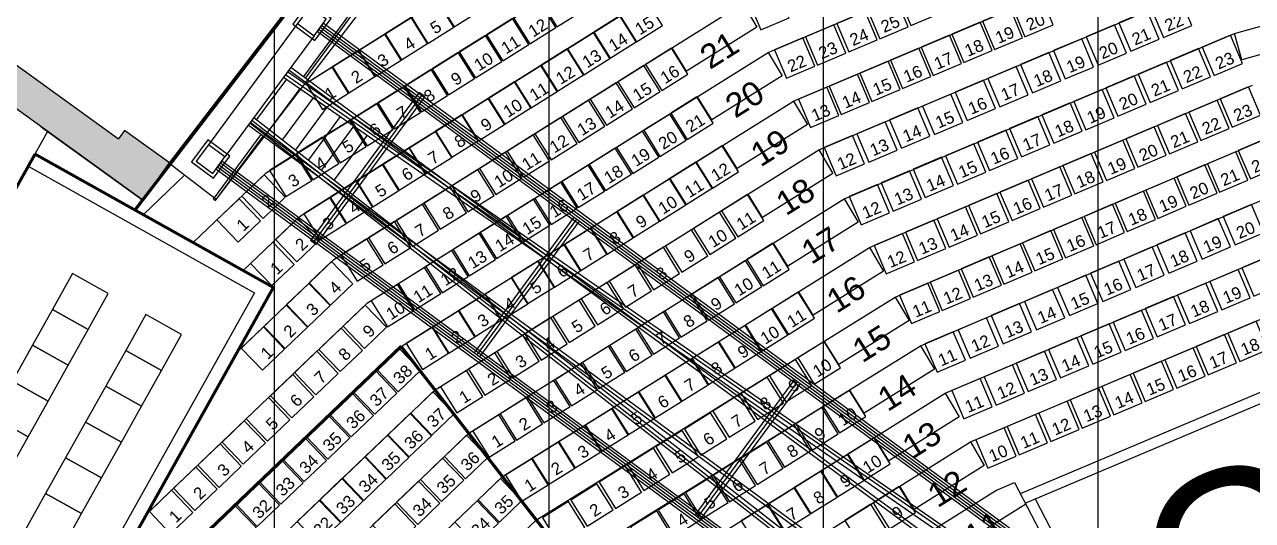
# Model space of a CAD drawing. Header units: millimetres. Extents: x -76108 to 202332, y 27411 to 140378.
# Drawn here: x 72942 to 90904, y 108951 to 116205 of the extents above; entities that cross this region are included whole.
import ezdxf
from ezdxf.enums import TextEntityAlignment as Align

# ---------------------------------------------------------------- set-up
doc = ezdxf.new("R2010")
doc.units = ezdxf.units.MM
doc.header["$LTSCALE"] = 100
for name, color, linetype in [('_insida yttervägg arena', 6, 'CONTINUOUS'), ('A-3312-EA-', 7, 'CONTINUOUS'), ('A-3312-FYLL', 7, 'CONTINUOUS'), ('B-RADER', 252, 'CONTINUOUS'), ('B-STOLAR', 1, 'CONTINUOUS'), ('B-STOLNUMMER', 7, 'CONTINUOUS'), ('C-RADER', 252, 'CONTINUOUS'), ('C-RADNUMMER', 4, 'CONTINUOUS'), ('C-STOLAR', 1, 'CONTINUOUS'), ('C-STOLNUMMER', 7, 'CONTINUOUS'), ('C-TRAPPA', 254, 'CONTINUOUS'), ('LINFACKVERK', 84, 'CONTINUOUS'), ('LINOR_HÄNG', 40, 'CONTINUOUS'), ('LOGER_PLAN2_STOLAR', 1, 'CONTINUOUS'), ('LOGER_PLAN_2', 21, 'CONTINUOUS'), ('SEKTIONS_NR', 4, 'CONTINUOUS')]:
    doc.layers.add(name, color=color, linetype=linetype)
doc.layers.add('SEKTIONER', color=4, linetype='CONTINUOUS', lineweight=70)
doc.styles.add('ARIAL', font='arial.ttf')

msp = doc.modelspace()

# ---------------------------------------------------------------- hatches: boundary and pattern name
at = {"layer": 'A-3312-FYLL'}
msp.add_hatch(color=9, dxfattribs=at).paths.add_polyline_path([(74770.2, 119637.4), (74351.1, 119118.2), (74430.1, 119052.4), (72249.2, 116210), (72165.2, 116269.3), (71772, 115730.1), (74669.7, 113637.8), (75072.6, 114162.9), (74402.9, 114651.7), (74315.4, 114531.7), (72719.2, 115696.6), (72806.8, 115816.5), (72422.1, 116088), (74592.8, 118916.9), (74954.5, 118615.6), (75047.7, 118731.2), (76586, 117491), (76492.8, 117375.4), (77138.3, 116855), (77541.2, 117380.2)])

# ---------------------------------------------------------------- linework, layer by layer
at = {"layer": '_insida yttervägg arena', "color": 9}
msp.add_lwpolyline([(74557, 113491), (77541.2, 117380.2), (76272.7, 118453.5), (80813.5, 122711.6), (86959.7, 127411.5), (93832, 131612.2), (100713.1, 134688.2), (107535.6, 136865.9), (114968.5, 137946.5), (122659.7, 137967.8), (130049.6, 136760.8), (136914.6, 134715.8), (144135, 131340.6), (150884.1, 127310.9)], dxfattribs=at)
at = {"layer": 'A-3312-EA-'}
for p, q in [((75061, 114179.8), (77119, 116861.9)), ((74669.7, 113637.8), (71772, 115730.1)), ((72713.1, 115692), (74317.6, 114533.5)), ((74404.5, 114653.8), (74317.6, 114533.5)), ((75061, 114179.8), (74404.5, 114653.8)), ((74669.7, 113637.8), (75061, 114179.8))]:
    msp.add_line(p, q, dxfattribs=at)
at = {"layer": 'B-RADER'}
for p, q in [((73629.8, 106887), (78453.2, 111497.5)), ((74043.5, 106175.7), (78947, 110862.8)), ((74655.1, 105653.7), (79440.8, 110228.1)), ((75266.8, 105131.6), (79934.6, 109593.4)), ((75878.4, 104609.6), (80428.4, 108958.7))]:
    msp.add_line(p, q, dxfattribs=at)
at = {"layer": 'B-STOLAR'}
for points in [[(78406.9, 110831.7), (78732.2, 111142.7), (78421.3, 111468), (78096, 111157)], [(78063.5, 110503.5), (78388.8, 110814.4), (78077.9, 111139.7), (77752.6, 110828.8)], [(78900.9, 110197.2), (79226.2, 110508.1), (78915.3, 110833.4), (78590, 110522.5)], [(77720.2, 110175.3), (78045.5, 110486.2), (77734.5, 110811.5), (77409.2, 110500.6)], [(77376.8, 109847.1), (77702.1, 110158), (77391.2, 110483.3), (77065.9, 110172.4)], [(78568.4, 109879.3), (78893.7, 110190.3), (78582.8, 110515.6), (78257.5, 110204.6)], [(77033.4, 109518.9), (77358.7, 109829.8), (77047.8, 110155.1), (76722.5, 109844.2)], [(78235.9, 109561.5), (78561.2, 109872.4), (78250.2, 110197.7), (77924.9, 109886.8)], [(79393.5, 109561.7), (79718.8, 109872.7), (79407.9, 110198), (79082.6, 109887)], [(76690.1, 109190.7), (77015.4, 109501.6), (76704.4, 109826.9), (76379.1, 109516)], [(77903.4, 109243.6), (78228.7, 109554.6), (77917.7, 109879.9), (77592.4, 109568.9)], [(79042.9, 109226.6), (79368.2, 109537.6), (79057.3, 109862.9), (78732, 109551.9)], [(76346.7, 108862.5), (76672, 109173.4), (76361, 109498.7), (76035.7, 109187.7)], [(77570.8, 108925.8), (77896.1, 109236.7), (77585.2, 109562), (77259.9, 109251.1)], [(78692.3, 108891.5), (79017.6, 109202.4), (78706.7, 109527.7), (78381.4, 109216.8)], [(79887.3, 108927.1), (80212.6, 109238), (79901.7, 109563.3), (79576.4, 109252.4)], [(77238.3, 108607.9), (77563.6, 108918.9), (77252.7, 109244.2), (76927.4, 108933.2)], [(79547.6, 108602.3), (79872.9, 108913.2), (79561.9, 109238.5), (79236.6, 108927.6)], [(76003.3, 108534.2), (76328.6, 108845.2), (76017.7, 109170.5), (75692.4, 108859.5)], [(78341.7, 108556.4), (78667, 108867.3), (78356.1, 109192.6), (78030.8, 108881.7)]]:
    msp.add_lwpolyline(points, close=True, dxfattribs=at)
at = {"layer": 'C-RADER'}
for p, q in [((77033.8, 115328.2), (82337.3, 118649.8)), ((83818.7, 115797.1), (89851.8, 118346.8)), ((76478.1, 114036.2), (82707.2, 117937.6)), ((90641, 116075), (96327.2, 117652.6)), ((84189.3, 115083.5), (90114.9, 117589.5)), ((77541.2, 117380.2), (74557, 113491)), ((76971.9, 113401.5), (83071.4, 117221.7)), ((84559.9, 114369.9), (90377.9, 116832.3)), ((77465.6, 112766.9), (83448.1, 116510.7)), ((75744.2, 113647.6), (77809.9, 116339.7)), ((84930.5, 113656.3), (90641, 116075)), ((77959.4, 112132.2), (83818.7, 115797.1)), ((85301.1, 112942.7), (90904, 115317.8)), ((78453.2, 111497.5), (84189.3, 115083.5)), ((73183.6, 114710.9), (74669.7, 113637.8)), ((85677.3, 112218.3), (91167.1, 114560.6)), ((78947, 110862.8), (84559.9, 114369.9)), ((75744.2, 113647.6), (75072.6, 114162.9)), ((74678.7, 113423), (75283.5, 114001.1)), ((86047.7, 111505), (91430.1, 113803.3)), ((79440.8, 110228.1), (84930.5, 113656.3)), ((74557, 113491), (76579.6, 112359.4)), ((86408.2, 110810.8), (91693.2, 113046.1)), ((79934.6, 109593.4), (85301.1, 112942.7)), ((76050.9, 111414.6), (77465.6, 112766.9)), ((76579.6, 112359.4), (73702.4, 107217.2)), ((86778, 110098.8), (91956.2, 112288.9)), ((74719.8, 109035.5), (77959.4, 112132.2)), ((80428.4, 108958.7), (85677.3, 112218.3)), ((80922.2, 108324), (86047.7, 111505)), ((81416, 107689.4), (86408.2, 110810.8)), ((81909.8, 107054.7), (86778, 110098.8)), ((87147.8, 109386.8), (87424.9, 109504)), ((82403.5, 106420), (87147.8, 109386.8))]:
    msp.add_line(p, q, dxfattribs=at)
at = {"layer": 'C-RADER', "color": 9}
for p, q in [((75409, 113014.3), (76478.1, 114036.2)), ((76139.3, 112605.7), (76971.9, 113401.5))]:
    msp.add_line(p, q, dxfattribs=at)
at = {"layer": 'C-STOLAR', "color": 9}
for points in [[(79225.9, 116170.5), (79607.4, 116409.1), (79368.7, 116790.6), (78987.2, 116552)], [(80730.4, 116169.3), (81111.8, 116408), (80873.2, 116789.5), (80491.7, 116550.8)], [(81894.3, 115952.5), (82275.7, 116191.2), (82037.1, 116572.7), (81655.6, 116334)], [(78840.3, 115928.9), (79221.8, 116167.6), (78983.1, 116549.1), (78601.6, 116310.4)], [(80333.6, 115921.1), (80715.1, 116159.8), (80476.4, 116541.3), (80094.9, 116302.6)], [(78454.7, 115687.4), (78836.2, 115926.1), (78597.5, 116307.6), (78216, 116068.9)], [(79936.9, 115672.9), (80318.3, 115911.5), (80079.7, 116293), (79698.2, 116054.4)], [(81508.5, 115711.2), (81890, 115949.9), (81651.3, 116331.3), (81269.9, 116092.7)], [(78069.1, 115445.9), (78450.5, 115684.6), (78211.9, 116066.1), (77830.4, 115827.4)], [(79540.1, 115424.7), (79921.6, 115663.3), (79682.9, 116044.8), (79301.4, 115806.1)], [(81122.8, 115469.9), (81504.3, 115708.5), (81265.6, 116090), (80884.1, 115851.4)], [(77683.4, 115204.4), (78064.9, 115443.1), (77826.3, 115824.6), (77444.8, 115585.9)], [(79143.3, 115176.4), (79524.8, 115415.1), (79286.2, 115796.6), (78904.7, 115557.9)], [(80737.1, 115228.5), (81118.6, 115467.2), (80879.9, 115848.7), (80498.4, 115610)], [(77297.8, 114962.9), (77679.3, 115201.6), (77440.7, 115583.1), (77059.2, 115344.4)], [(78746.6, 114928.2), (79128.1, 115166.9), (78889.4, 115548.4), (78507.9, 115309.7)], [(80351.3, 114987.2), (80732.8, 115225.9), (80494.2, 115607.4), (80112.7, 115368.7)], [(79965.6, 114745.9), (80347.1, 114984.6), (80108.4, 115366.1), (79726.9, 115127.4)], [(78349.8, 114680), (78731.3, 114918.7), (78492.7, 115300.2), (78111.2, 115061.5)], [(77953.1, 114431.8), (78334.6, 114670.5), (78095.9, 115052), (77714.4, 114813.3)], [(79579.9, 114504.6), (79961.4, 114743.2), (79722.7, 115124.7), (79341.2, 114886.1)], [(77556.3, 114183.6), (77937.8, 114422.2), (77699.2, 114803.7), (77317.7, 114565.1)], [(79194.1, 114263.3), (79575.6, 114501.9), (79337, 114883.4), (78955.5, 114644.7)], [(78808.4, 114021.9), (79189.9, 114260.6), (78951.2, 114642.1), (78569.7, 114403.4)], [(77159.6, 113935.4), (77541.1, 114174), (77302.4, 114555.5), (76920.9, 114316.8)], [(76762.8, 113687.1), (77144.3, 113925.8), (76905.7, 114307.3), (76524.2, 114068.6)], [(78422.7, 113780.6), (78804.2, 114019.3), (78565.5, 114400.8), (78184, 114162.1)], [(78036.9, 113539.3), (78418.4, 113778), (78179.8, 114159.5), (77798.3, 113920.8)], [(76430.8, 113369.9), (76756.1, 113680.8), (76445.1, 114006.1), (76119.9, 113695.2)], [(77651.2, 113298), (78032.7, 113536.6), (77794, 113918.1), (77412.5, 113679.5)], [(76065.4, 113020.6), (76390.7, 113331.6), (76079.8, 113656.8), (75754.5, 113345.9)], [(77265.5, 113056.6), (77647, 113295.3), (77408.3, 113676.8), (77026.8, 113438.1)], [(76924.6, 112735.2), (77249.9, 113046.1), (76938.9, 113371.4), (76613.6, 113060.5)], [(76559.2, 112385.9), (76884.5, 112696.9), (76573.5, 113022.2), (76248.3, 112711.2)]]:
    msp.add_lwpolyline(points, close=True, dxfattribs=at)
at = {"layer": 'C-STOLAR'}
for points in [[(85908.8, 116190.5), (86323.3, 116365.8), (86148, 116780.2), (85733.5, 116604.9)], [(83711.7, 116129.7), (84126.1, 116305), (83950.8, 116719.4), (83536.4, 116544.1)], [(85452.9, 115997.7), (85867.4, 116173), (85692.1, 116587.4), (85277.6, 116412.1)], [(87576.4, 116027.3), (87990.9, 116202.6), (87815.6, 116617.1), (87401.1, 116441.8)], [(89603.2, 116016), (90017.6, 116191.3), (89842.4, 116605.8), (89427.9, 116430.5)], [(84997, 115804.8), (85411.5, 115980.1), (85236.2, 116394.6), (84821.7, 116219.3)], [(87127.9, 115837.6), (87542.3, 116012.9), (87367, 116427.3), (86952.6, 116252.1)], [(89124.3, 115813.5), (89538.7, 115988.8), (89363.4, 116403.2), (88949, 116227.9)], [(86679.4, 115647.9), (87093.8, 115823.2), (86918.5, 116237.6), (86504.1, 116062.3)], [(84541.1, 115612), (84955.6, 115787.3), (84780.3, 116201.8), (84365.8, 116026.5)], [(86230.8, 115458.2), (86645.3, 115633.5), (86470, 116047.9), (86055.5, 115872.6)], [(88645.3, 115610.9), (89059.8, 115786.2), (88884.5, 116200.7), (88470.1, 116025.4)], [(90345.2, 115461.4), (90759.6, 115636.7), (90584.3, 116051.1), (90169.9, 115875.8)], [(82264.9, 115238.9), (82646.3, 115477.6), (82407.7, 115859.1), (82026.2, 115620.4)], [(84085.2, 115419.2), (84499.7, 115594.5), (84324.4, 116008.9), (83909.9, 115833.6)], [(85782.3, 115268.5), (86196.7, 115443.8), (86021.5, 115858.2), (85607, 115682.9)], [(88166.4, 115408.4), (88580.9, 115583.6), (88405.6, 115998.1), (87991.1, 115822.8)], [(87687.5, 115205.8), (88102, 115381.1), (87926.7, 115795.5), (87512.2, 115620.2)], [(89875.4, 115262.7), (90289.9, 115438), (90114.6, 115852.5), (89700.2, 115677.2)], [(81859.6, 114985.4), (82241.1, 115224), (82002.4, 115605.5), (81621, 115366.9)], [(85333.8, 115078.8), (85748.2, 115254.1), (85572.9, 115668.5), (85158.5, 115493.2)], [(87208.6, 115003.2), (87623, 115178.5), (87447.7, 115593), (87033.3, 115417.7)], [(89405.7, 115064), (89820.2, 115239.3), (89644.9, 115653.8), (89230.4, 115478.5)], [(81454.4, 114731.9), (81835.9, 114970.5), (81597.2, 115352), (81215.7, 115113.4)], [(84885.2, 114889.1), (85299.7, 115064.3), (85124.4, 115478.8), (84709.9, 115303.5)], [(86729.6, 114800.7), (87144.1, 114976), (86968.8, 115390.4), (86554.4, 115215.1)], [(88936, 114865.4), (89350.5, 115040.7), (89175.2, 115455.1), (88760.7, 115279.8)], [(82635.4, 114525.3), (83016.9, 114764), (82778.3, 115145.5), (82396.8, 114906.8)], [(84436.7, 114699.3), (84851.2, 114874.6), (84675.9, 115289.1), (84261.4, 115113.8)], [(86250.7, 114598.1), (86665.2, 114773.4), (86489.9, 115187.8), (86075.4, 115012.6)], [(88466.3, 114666.7), (88880.8, 114842), (88705.5, 115256.4), (88291, 115081.2)], [(90608.7, 114703.9), (91023, 114879.6), (90847.4, 115293.9), (90433.1, 115118.2)], [(81049.2, 114478.3), (81430.7, 114717), (81192, 115098.5), (80810.5, 114859.8)], [(85771.8, 114395.5), (86186.3, 114570.8), (86011, 114985.3), (85596.5, 114810)], [(87996.6, 114468), (88411, 114643.3), (88235.8, 115057.8), (87821.3, 114882.5)], [(90148.4, 114508.8), (90562.7, 114684.4), (90387, 115098.7), (89972.7, 114923.1)], [(80643.9, 114224.8), (81025.4, 114463.5), (80786.8, 114845), (80405.3, 114606.3)], [(82237, 114276), (82618.5, 114514.7), (82379.8, 114896.2), (81998.3, 114657.5)], [(85292.9, 114193), (85707.3, 114368.3), (85532, 114782.7), (85117.6, 114607.4)], [(87526.9, 114269.4), (87941.3, 114444.7), (87766, 114859.1), (87351.6, 114683.8)], [(89688, 114313.6), (90102.3, 114489.3), (89926.7, 114903.6), (89512.4, 114727.9)], [(81838.5, 114026.7), (82220, 114265.4), (81981.4, 114646.9), (81599.9, 114408.2)], [(87057.2, 114070.7), (87471.6, 114246), (87296.3, 114660.4), (86881.9, 114485.2)], [(89227.7, 114118.5), (89642, 114294.1), (89466.3, 114708.4), (89052, 114532.8)], [(80238.7, 113971.3), (80620.2, 114210), (80381.5, 114591.5), (80000, 114352.8)], [(83006, 113811.7), (83387.5, 114050.4), (83148.9, 114431.9), (82767.4, 114193.2)], [(84814, 113990.4), (85228.4, 114165.7), (85053.1, 114580.2), (84638.7, 114404.9)], [(86587.5, 113872), (87001.9, 114047.3), (86826.6, 114461.8), (86412.2, 114286.5)], [(88767.3, 113923.3), (89181.6, 114099), (89006, 114513.3), (88591.7, 114337.6)], [(90873.2, 113946.1), (91287, 114122.8), (91110.4, 114536.6), (90696.5, 114360)], [(79833.5, 113717.8), (80215, 113956.4), (79976.3, 114337.9), (79594.8, 114099.3)], [(81440.1, 113777.5), (81821.6, 114016.1), (81582.9, 114397.6), (81201.4, 114159)], [(86117.7, 113673.4), (86532.2, 113848.6), (86356.9, 114263.1), (85942.4, 114087.8)], [(88307, 113728.2), (88721.3, 113903.8), (88545.7, 114318.1), (88131.4, 114142.5)], [(90422.5, 113753.8), (90836.4, 113930.4), (90659.7, 114344.3), (90245.9, 114167.7)], [(79428.2, 113464.3), (79809.7, 113702.9), (79571.1, 114084.4), (79189.6, 113845.7)], [(81041.7, 113528.2), (81423.1, 113766.9), (81184.5, 114148.3), (80803, 113909.7)], [(82620.3, 113570.4), (83001.8, 113809), (82763.1, 114190.5), (82381.6, 113951.9)], [(85648, 113474.7), (86062.5, 113650), (85887.2, 114064.4), (85472.7, 113889.1)], [(87846.6, 113533), (88261, 113708.6), (88085.3, 114123), (87671, 113947.3)], [(89971.8, 113561.5), (90385.7, 113738.1), (90209.1, 114152), (89795.2, 113975.4)], [(80643.2, 113278.9), (81024.7, 113517.6), (80786, 113899.1), (80404.5, 113660.4)], [(82234.6, 113329), (82616.1, 113567.7), (82377.4, 113949.2), (81995.9, 113710.5)], [(87386.3, 113337.9), (87800.6, 113513.5), (87625, 113927.8), (87210.7, 113752.2)], [(89521.1, 113369.1), (89935, 113545.8), (89758.4, 113959.7), (89344.5, 113783)], [(79023, 113210.7), (79404.5, 113449.4), (79165.8, 113830.9), (78784.3, 113592.2)], [(81848.8, 113087.7), (82230.3, 113326.4), (81991.7, 113707.9), (81610.2, 113469.2)], [(83376.6, 113098.1), (83758.1, 113336.8), (83519.4, 113718.3), (83137.9, 113479.6)], [(85178.3, 113276), (85592.8, 113451.3), (85417.5, 113865.8), (85003, 113690.5)], [(86926, 113142.7), (87340.3, 113318.3), (87164.6, 113732.7), (86750.3, 113557)], [(89070.4, 113176.8), (89484.3, 113353.4), (89307.7, 113767.3), (88893.8, 113590.7)], [(78617.8, 112957.2), (78999.3, 113195.9), (78760.6, 113577.4), (78379.1, 113338.7)], [(80244.8, 113029.6), (80626.2, 113268.3), (80387.6, 113649.8), (80006.1, 113411.1)], [(86465.6, 112947.6), (86879.9, 113123.2), (86704.3, 113537.5), (86290, 113361.9)], [(88619.8, 112984.5), (89033.7, 113161.1), (88857, 113575), (88443.1, 113398.4)], [(90651.7, 112981.8), (91065.6, 113158.6), (90888.8, 113572.4), (90475, 113395.7)], [(79846.3, 112780.4), (80227.8, 113019), (79989.1, 113400.5), (79607.6, 113161.8)], [(81463.1, 112846.4), (81844.6, 113085.1), (81605.9, 113466.6), (81224.4, 113227.9)], [(82965.5, 112840.9), (83346.9, 113079.5), (83108.3, 113461), (82726.8, 113222.4)], [(86005.3, 112752.4), (86419.6, 112928), (86244, 113342.3), (85829.6, 113166.7)], [(88169.1, 112792.2), (88583, 112968.8), (88406.4, 113382.7), (87992.5, 113206.1)], [(90167.1, 112774.8), (90580.9, 112951.6), (90404.2, 113365.4), (89990.3, 113188.7)], [(78212.6, 112703.7), (78594, 112942.4), (78355.4, 113323.9), (77973.9, 113085.2)], [(81077.4, 112605.1), (81458.9, 112843.8), (81220.2, 113225.2), (80838.7, 112986.6)], [(82554.3, 112583.6), (82935.8, 112822.3), (82697.1, 113203.8), (82315.6, 112965.1)], [(87718.4, 112599.8), (88132.3, 112776.5), (87955.7, 113190.4), (87541.8, 113013.7)], [(77807.3, 112450.2), (78188.8, 112688.8), (77950.1, 113070.3), (77568.7, 112831.7)], [(79447.9, 112531.1), (79829.4, 112769.7), (79590.7, 113151.2), (79209.2, 112912.6)], [(80691.6, 112363.8), (81073.1, 112602.4), (80834.5, 112983.9), (80453, 112745.3)], [(83747.2, 112384.5), (84128.7, 112623.2), (83890, 113004.7), (83508.5, 112766)], [(85544.9, 112557.2), (85959.2, 112732.9), (85783.6, 113147.2), (85369.3, 112971.6)], [(87267.7, 112407.5), (87681.6, 112584.1), (87505, 112998), (87091.1, 112821.4)], [(89682.4, 112567.8), (90096.3, 112744.6), (89919.5, 113158.4), (89505.7, 112981.7)], [(79049.4, 112281.8), (79430.9, 112520.5), (79192.2, 112902), (78810.7, 112663.3)], [(82143.1, 112326.4), (82524.6, 112565.1), (82285.9, 112946.6), (81904.5, 112707.9)], [(86817.1, 112215.2), (87230.9, 112391.8), (87054.3, 112805.7), (86640.4, 112629.1)], [(89197.8, 112360.8), (89611.6, 112537.6), (89434.9, 112951.4), (89021, 112774.7)], [(90925.8, 112233), (91340.3, 112408.3), (91165, 112822.7), (90750.5, 112647.4)], [(77418.4, 112100.5), (77743.7, 112411.4), (77432.7, 112736.7), (77107.4, 112425.8)], [(78651, 112032.5), (79032.5, 112271.2), (78793.8, 112652.7), (78412.3, 112414)], [(80305.9, 112122.4), (80687.4, 112361.1), (80448.7, 112742.6), (80067.2, 112503.9)], [(81732, 112069.2), (82113.5, 112307.8), (81874.8, 112689.3), (81493.3, 112450.7)], [(83346.2, 112133.6), (83727.7, 112372.3), (83489, 112753.8), (83107.5, 112515.1)], [(88713.1, 112153.9), (89127, 112330.6), (88950.2, 112744.4), (88536.4, 112567.7)], [(90454.2, 112033.5), (90868.7, 112208.8), (90693.4, 112623.3), (90279, 112448)], [(79920.2, 111881.1), (80301.7, 112119.8), (80063, 112501.3), (79681.5, 112262.6)], [(82945.2, 111882.8), (83326.7, 112121.4), (83088, 112502.9), (82706.5, 112264.3)], [(86366.4, 112022.9), (86780.3, 112199.5), (86603.6, 112613.4), (86189.8, 112436.7)], [(88228.5, 111946.9), (88642.3, 112123.6), (88465.6, 112537.4), (88051.7, 112360.7)], [(77085.8, 111782.7), (77411.1, 112093.6), (77100.2, 112418.9), (76774.9, 112107.9)], [(78252.5, 111783.2), (78634, 112021.9), (78395.3, 112403.4), (78013.8, 112164.7)], [(81320.8, 111811.9), (81702.3, 112050.6), (81463.6, 112432.1), (81082.1, 112193.4)], [(84117.8, 111670.9), (84499.3, 111909.6), (84260.6, 112291.1), (83879.1, 112052.4)], [(85915.7, 111830.5), (86329.6, 112007.2), (86153, 112421), (85739.1, 112244.4)], [(87743.8, 111739.9), (88157.7, 111916.6), (87980.9, 112330.5), (87567.1, 112153.7)], [(89982.7, 111834.1), (90397.1, 112009.4), (90221.9, 112423.8), (89807.4, 112248.5)], [(76753.3, 111464.8), (77078.6, 111775.7), (76767.7, 112101), (76442.4, 111790.1)], [(77912.2, 111465.8), (78237.5, 111776.7), (77926.5, 112102), (77601.2, 111791.1)], [(79534.4, 111639.8), (79915.9, 111878.5), (79677.3, 112260), (79295.8, 112021.3)], [(80909.6, 111554.7), (81291.1, 111793.4), (81052.5, 112174.9), (80671, 111936.2)], [(82544.2, 111631.9), (82925.7, 111870.6), (82687.1, 112252.1), (82305.6, 112013.4)], [(87259.2, 111532.9), (87673, 111709.6), (87496.3, 112123.5), (87082.5, 111946.7)], [(89511.1, 111634.6), (89925.6, 111809.9), (89750.3, 112224.4), (89335.8, 112049.1)], [(79148.7, 111398.5), (79530.2, 111637.1), (79291.5, 112018.6), (78910, 111780)], [(80498.5, 111297.5), (80880, 111536.1), (80641.3, 111917.6), (80259.8, 111679)], [(82143.2, 111381), (82524.7, 111619.7), (82286.1, 112001.2), (81904.6, 111762.5)], [(83727.8, 111426.9), (84109.3, 111665.6), (83870.6, 112047.1), (83489.1, 111808.4)], [(86774.6, 111325.9), (87188.4, 111502.6), (87011.6, 111916.5), (86597.8, 111739.7)], [(89039.6, 111435.2), (89454, 111610.5), (89278.7, 112024.9), (88864.3, 111849.6)], [(76420.8, 111147), (76746.1, 111457.9), (76435.2, 111783.2), (76109.9, 111472.3)], [(77557.9, 111127.2), (77883.2, 111438.2), (77572.3, 111763.5), (77247, 111452.5)], [(78763, 111157.2), (79144.5, 111395.8), (78905.8, 111777.3), (78524.3, 111538.6)], [(81742.2, 111130.2), (82123.7, 111368.8), (81885.1, 111750.3), (81503.6, 111511.7)], [(83337.8, 111183), (83719.3, 111421.6), (83480.7, 111803.1), (83099.2, 111564.5)], [(88568, 111235.7), (88982.5, 111411), (88807.2, 111825.5), (88392.7, 111650.2)], [(90716.7, 111276), (91131.1, 111451.3), (90955.9, 111865.8), (90541.4, 111690.5)], [(80087.3, 111040.2), (80468.8, 111278.9), (80230.1, 111660.4), (79848.6, 111421.7)], [(82947.9, 110939), (83329.4, 111177.7), (83090.7, 111559.2), (82709.2, 111320.5)], [(84494, 110946.5), (84875.5, 111185.2), (84636.8, 111566.7), (84255.3, 111328)], [(86289.9, 111118.9), (86703.7, 111295.6), (86527, 111709.5), (86113.2, 111532.7)], [(88096.5, 111036.3), (88510.9, 111211.6), (88335.6, 111626), (87921.2, 111450.7)], [(90256.2, 111081.3), (90670.6, 111256.6), (90495.4, 111671), (90080.9, 111495.7)], [(77203.7, 110788.7), (77529, 111099.6), (77218.1, 111424.9), (76892.8, 111114)], [(79676.1, 110783), (80057.6, 111021.7), (79819, 111403.2), (79437.5, 111164.5)], [(81341.3, 110879.3), (81722.7, 111118), (81484.1, 111499.5), (81102.6, 111260.8)], [(87624.9, 110836.8), (88039.4, 111012.1), (87864.1, 111426.6), (87449.6, 111251.3)], [(89795.7, 110886.5), (90210.1, 111061.8), (90034.8, 111476.2), (89620.4, 111300.9)], [(80940.3, 110628.4), (81321.8, 110867.1), (81083.1, 111248.6), (80701.6, 111009.9)], [(82557.9, 110695), (82939.4, 110933.7), (82700.7, 111315.2), (82319.2, 111076.5)], [(84078.6, 110686.6), (84460.1, 110925.3), (84221.4, 111306.8), (83839.9, 111068.1)], [(87153.4, 110637.4), (87567.8, 110812.7), (87392.5, 111227.1), (86978.1, 111051.8)], [(89335.2, 110691.7), (89749.6, 110867), (89574.3, 111281.5), (89159.9, 111106.2)], [(76849.5, 110450.1), (77174.8, 110761), (76863.9, 111086.3), (76538.6, 110775.4)], [(79265, 110525.8), (79646.5, 110764.4), (79407.8, 111145.9), (79026.3, 110907.3)], [(82167.9, 110451.1), (82549.4, 110689.7), (82310.8, 111071.2), (81929.3, 110832.5)], [(83663.2, 110426.7), (84044.7, 110665.4), (83806, 111046.9), (83424.5, 110808.2)], [(86681.8, 110437.9), (87096.3, 110613.2), (86921, 111027.7), (86506.5, 110852.4)], [(88874.7, 110496.9), (89289.1, 110672.2), (89113.8, 111086.7), (88699.4, 110911.4)], [(80539.3, 110377.6), (80920.8, 110616.2), (80682.1, 110997.7), (80300.6, 110759)], [(81778, 110207.1), (82159.5, 110445.7), (81920.8, 110827.2), (81539.3, 110588.6)], [(84864.4, 110233.2), (85245.9, 110471.9), (85007.2, 110853.4), (84625.7, 110614.7)], [(88414.2, 110302.2), (88828.6, 110477.5), (88653.3, 110891.9), (88238.9, 110716.6)], [(76495.3, 110111.5), (76820.6, 110422.4), (76509.7, 110747.7), (76184.4, 110436.8)], [(80138.3, 110126.7), (80519.8, 110365.4), (80281.1, 110746.9), (79899.6, 110508.2)], [(83247.8, 110166.8), (83629.3, 110405.5), (83390.6, 110787), (83009.1, 110548.3)], [(87953.7, 110107.4), (88368.1, 110282.7), (88192.8, 110697.1), (87778.4, 110521.9)], [(79737.3, 109875.8), (80118.8, 110114.5), (79880.1, 110496), (79498.6, 110257.3)], [(81388, 109963.1), (81769.5, 110201.8), (81530.8, 110583.3), (81149.3, 110344.6)], [(82832.4, 109907), (83213.9, 110145.6), (82975.2, 110527.1), (82593.7, 110288.4)], [(84461.7, 109981.3), (84843.2, 110220), (84604.5, 110601.5), (84223, 110362.8)], [(87493.2, 109912.6), (87907.6, 110087.9), (87732.3, 110502.4), (87317.9, 110327.1)], [(76141.1, 109772.9), (76466.4, 110083.9), (76155.5, 110409.2), (75830.2, 110098.2)], [(80998, 109719.1), (81379.5, 109957.8), (81140.8, 110339.3), (80759.3, 110100.6)], [(84059, 109729.4), (84440.5, 109968), (84201.9, 110349.5), (83820.4, 110110.9)], [(87032.7, 109717.9), (87447.1, 109893.1), (87271.8, 110307.6), (86857.4, 110132.3)], [(82417, 109647.1), (82798.5, 109885.7), (82559.8, 110267.2), (82178.3, 110028.6)], [(85224.9, 109539), (85606.4, 109777.7), (85367.8, 110159.1), (84986.3, 109920.5)], [(75786.9, 109434.4), (76112.2, 109745.3), (75801.2, 110070.6), (75475.9, 109759.7)], [(80608, 109475.2), (80989.5, 109713.8), (80750.9, 110095.3), (80369.4, 109856.6)], [(82001.6, 109387.2), (82383.1, 109625.9), (82144.4, 110007.3), (81762.9, 109768.7)], [(83656.3, 109477.4), (84037.8, 109716.1), (83799.2, 110097.6), (83417.7, 109858.9)], [(80218.1, 109231.2), (80599.6, 109469.9), (80360.9, 109851.3), (79979.4, 109612.7)], [(81586.2, 109127.3), (81967.7, 109366), (81729, 109747.5), (81347.5, 109508.8)], [(83253.7, 109225.5), (83635.2, 109464.2), (83396.5, 109845.7), (83015, 109607)], [(84835, 109295), (85216.5, 109533.7), (84977.8, 109915.2), (84596.3, 109676.5)], [(75432.7, 109095.8), (75758, 109406.7), (75447, 109732), (75121.7, 109421.1)], [(82851, 108973.6), (83232.5, 109212.3), (82993.8, 109593.7), (82612.3, 109355.1)], [(84445, 109051), (84826.5, 109289.7), (84587.8, 109671.2), (84206.3, 109432.5)], [(75078.5, 108757.2), (75403.8, 109068.1), (75092.8, 109393.4), (74767.5, 109082.5)], [(81170.8, 108867.4), (81552.3, 109106.1), (81313.6, 109487.6), (80932.1, 109248.9)], [(84055, 108807.1), (84436.5, 109045.7), (84197.9, 109427.2), (83816.4, 109188.6)], [(85594.7, 108827), (85976.2, 109065.6), (85737.5, 109447.1), (85356, 109208.5)], [(80755.4, 108607.5), (81136.9, 108846.2), (80898.2, 109227.7), (80516.7, 108989)], [(82448.3, 108721.7), (82829.8, 108960.3), (82591.1, 109341.8), (82209.6, 109103.1)], [(82045.6, 108469.7), (82427.1, 108708.4), (82188.4, 109089.9), (81806.9, 108851.2)], [(83665.1, 108563.1), (84046.6, 108801.8), (83807.9, 109183.3), (83426.4, 108944.6)], [(85179.3, 108567.1), (85560.8, 108805.7), (85322.1, 109187.2), (84940.6, 108948.6)]]:
    msp.add_lwpolyline(points, close=True, dxfattribs=at)
at = {"layer": 'C-TRAPPA'}
for p, q in [((87424.9, 109504), (88512.2, 107410.3)), ((87723.3, 109265.7), (88655.6, 107470.6))]:
    msp.add_line(p, q, dxfattribs=at)
for points in [[(83448.1, 116510.7), (83651.3, 116167.7), (82626.3, 115524), (82413.5, 115862.7)], [(91807.4, 116398.6), (91914.3, 116013.2), (90747.9, 115689.6), (90641, 116075)], [(83818.7, 115797.1), (84021.9, 115454.1), (82996.9, 114810.4), (82784.1, 115149.1)], [(84189.3, 115083.5), (84392.5, 114740.5), (83367.4, 114096.8), (83154.7, 114435.5)], [(84559.9, 114369.9), (84763.1, 114026.9), (83738, 113383.2), (83525.3, 113721.9)], [(84930.5, 113656.3), (85133.7, 113313.3), (84108.6, 112669.6), (83895.9, 113008.3)], [(85301.1, 112942.7), (85504.3, 112599.7), (84479.2, 111956), (84266.5, 112294.7)], [(85677.3, 112218.3), (85880.5, 111875.3), (84855.4, 111231.6), (84642.7, 111570.3)], [(86047.7, 111505), (86250.9, 111162), (85225.8, 110518.3), (85013.1, 110857.1)], [(87508.5, 109343.1), (91999.4, 111242.5)], [(87580.1, 109205.2), (92050.4, 111095.7)], [(86408.2, 110810.8), (86611.4, 110467.8), (85586.4, 109824.1), (85373.6, 110162.8)], [(86778, 110098.8), (86981.2, 109755.8), (85956.1, 109112), (85743.4, 109450.8)], [(87587.9, 109190.2), (86350.1, 108415.8), (86137.9, 108754.9)]]:
    msp.add_lwpolyline(points, dxfattribs=at)
at = {"layer": 'LINFACKVERK'}
for p, q in [((76935.3, 116219.8), (75631.8, 114447.5)), ((77693, 116358.8), (77019.9, 115443.5)), ((77052.1, 115419.8), (77743, 116359.3)), ((77309.8, 116222.7), (77221.8, 116103.1)), ((161764.6, 54110.9), (77309.8, 116222.7)), ((77176.9, 116042.1), (75873.5, 114269.8)), ((161676.6, 53991.3), (77221.8, 116103.1)), ((161698.6, 54021.2), (77243.8, 116133)), ((161720.6, 54051.1), (77265.8, 116162.9)), ((161742.6, 54081), (77287.8, 116192.8)), ((76790.2, 115516.2), (100314.1, 99212.2)), ((99854.8, 98587.6), (76806.5, 115538.4)), ((99884.4, 98627.9), (76836.1, 115578.6)), ((76771.3, 115407.6), (76336.3, 114816.2)), ((76730.9, 115435.6), (100248.1, 99122.5)), ((76760.6, 115475.9), (100292.1, 99182.3)), ((76968.5, 115270.8), (76525.7, 114668.6)), ((78716.4, 115213), (77123.6, 113047.2)), ((78756.7, 115183.4), (77163.9, 113017.6)), ((78797, 115153.7), (77204.2, 112988)), ((78797, 115153.7), (78716.4, 115213)), ((77165.8, 115133.9), (76715.1, 114521.1)), ((77363.1, 114997.1), (76904.5, 114373.5)), ((76267.9, 114806), (98832.9, 97198.2)), ((76297.5, 114846.3), (98876.9, 97258)), ((77560.4, 114860.2), (77093.9, 114226)), ((76398.1, 114598), (75702.7, 113652.5)), ((99262.6, 97782.5), (76214.3, 114733.2)), ((76238.3, 114765.7), (98810.9, 97168.3)), ((99292.2, 97822.7), (76244, 114773.5)), ((77757.7, 114723.4), (77283.3, 114078.4)), ((75734.9, 113628.8), (76430.3, 114574.4)), ((77954.9, 114586.5), (77472.7, 113930.9)), ((75828.6, 114208.7), (75740.7, 114089.1)), ((160195.4, 51977.3), (75740.7, 114089.1)), ((160217.4, 52007.2), (75762.7, 114119)), ((160239.4, 52037.1), (75784.6, 114148.9)), ((160261.4, 52067), (75806.6, 114178.8)), ((160283.4, 52096.9), (75828.6, 114208.7)), ((75702.7, 113652.5), (75734.9, 113628.8)), ((80976.1, 113388.1), (79516.9, 111404)), ((81016.4, 113358.5), (79557.2, 111374.4)), ((81056.7, 113328.9), (79597.5, 111344.8)), ((77204.2, 112988), (77123.6, 113047.2)), ((84206.9, 111012.1), (82747.7, 109028)), ((84247.2, 110982.4), (82788, 108998.3)), ((84287.5, 110952.8), (82828.3, 108968.7))]:
    msp.add_line(p, q, dxfattribs=at)
for points in [[(76865.4, 116209.1), (77187.6, 115972.2), (77424.6, 116294.4), (77102.3, 116531.4)], [(76935.3, 116219.8), (77176.9, 116042.1), (77354.7, 116283.7), (77113, 116461.5)], [(75384.2, 114195.2), (75706.4, 113958.2), (75943.4, 114280.4), (75621.2, 114517.4)], [(75454.1, 114205.8), (75695.8, 114028.1), (75873.5, 114269.8), (75631.8, 114447.5)]]:
    msp.add_lwpolyline(points, close=True, dxfattribs=at)
for p in [(77243.8, 116133), (77265.8, 116162.9), (77287.8, 116192.8), (75762.7, 114119), (75784.6, 114148.9), (75806.6, 114178.8)]:
    msp.add_point(p, dxfattribs=at)
at = {"layer": 'LINOR_HÄNG'}
for p, q in [((88640.1, 128284.4), (88640.1, 39915.6)), ((84625.1, 125445.2), (84625.1, 42754.8)), ((80610.1, 122338.3), (80610.1, 45861.7)), ((76595.1, 116179.1), (76595.1, 52020.9))]:
    msp.add_line(p, q, dxfattribs=at)
at = {"layer": 'LOGER_PLAN2_STOLAR'}
for points in [[(73349.6, 112037.5), (73873.2, 111744.6), (74166.2, 112268.2), (73642.6, 112561.1)], [(73056.6, 111513.9), (73580.2, 111221), (73873.2, 111744.6), (73349.6, 112037.5)], [(74421.4, 111437.9), (74945, 111144.9), (75237.9, 111668.5), (74714.3, 111961.5)], [(72763.7, 110990.3), (73287.3, 110697.3), (73580.2, 111221), (73056.6, 111513.9)], [(74128.4, 110914.2), (74652, 110621.3), (74945, 111144.9), (74421.4, 111437.9)], [(72470.7, 110466.7), (72994.3, 110173.7), (73287.3, 110697.3), (72763.7, 110990.3)], [(73835.4, 110390.6), (74359, 110097.7), (74652, 110621.3), (74128.4, 110914.2)], [(72177.7, 109943.1), (72701.3, 109650.1), (72994.3, 110173.7), (72470.7, 110466.7)], [(73542.5, 109867), (74066.1, 109574.1), (74359, 110097.7), (73835.4, 110390.6)], [(73249.5, 109343.4), (73773.1, 109050.4), (74066.1, 109574.1), (73542.5, 109867)], [(72956.5, 108819.8), (73480.1, 108526.8), (73773.1, 109050.4), (73249.5, 109343.4)]]:
    msp.add_lwpolyline(points, close=True, dxfattribs=at)
at = {"layer": 'LOGER_PLAN_2'}
for p, q in [((73279.5, 114641.6), (73093.8, 114309.8)), ((76579.6, 112359.4), (73093.8, 114309.8)), ((72996.1, 114135.2), (70605.7, 109862.9)), ((72996.1, 114135.2), (76307.4, 112282.5)), ((76307.4, 112282.5), (73713.9, 107647.4)), ((76579.6, 112359.4), (73895.1, 107561.6))]:
    msp.add_line(p, q, dxfattribs=at)
at = {"layer": 'SEKTIONER'}
for p, q in [((77541.2, 117380.2), (74557, 113491)), ((76579.6, 112359.4), (73093.8, 114309.8)), ((78453.2, 111497.5), (73629.8, 106887)), ((88898.2, 98072.2), (78453.2, 111497.5))]:
    msp.add_line(p, q, dxfattribs=at)
for points in [[(73093.8, 114309.8), (70605.7, 109862.9), (69870.5, 108839.6), (67446.6, 102675.4)], [(76579.6, 112359.4), (73895.1, 107561.6), (71234.8, 100796), (69612.8, 94062), (68729.4, 87321.4), (68729.4, 84100)]]:
    msp.add_lwpolyline(points, dxfattribs=at)

# ---------------------------------------------------------------- texts
at = {"layer": 'B-STOLNUMMER', "style": 'ARIAL'}
for s, p in [('38', (78569.6, 110987.2)), ('37', (78226.2, 110659)), ('36', (77882.8, 110330.8)), ('37', (79063.6, 110352.6)), ('35', (77539.4, 110002.6)), ('36', (78731.1, 110034.8)), ('35', (78398.5, 109717)), ('36', (79556.2, 109717.2)), ('34', (77196.1, 109674.3)), ('33', (76852.7, 109346.1)), ('34', (78066, 109399.1)), ('35', (79205.6, 109382.1)), ('32', (76509.3, 109017.9)), ('33', (77733.5, 109081.3)), ('34', (78855, 109047)), ('35', (80050, 109082.5)), ('32', (77400.9, 108763.4)), ('34', (79710.2, 108757.8))]:
    msp.add_text(s, height=175, rotation=43.70699, dxfattribs=at).set_placement(p, align=Align.BOTTOM_CENTER)
at = {"layer": 'C-RADNUMMER', "style": 'ARIAL'}
for s, rotation, p in [('21', 32.13795, (82967, 115538.9)), ('20', 32.13795, (83337.6, 114825.3)), ('19', 32.13795, (83708.2, 114111.7)), ('18', 32.13795, (84078.8, 113398.1)), ('17', 32.13795, (84449.4, 112684.5)), ('16', 32.13795, (84819.9, 111970.9)), ('15', 32.13795, (85196.2, 111246.5)), ('14', 32.13795, (85566.6, 110533.2)), ('13', 32.13795, (85927.1, 109838.9)), ('12', 32.13795, (86296.9, 109126.9)), ('11', 32.04062, (86836.1, 108525.2))]:
    msp.add_text(s, height=350, rotation=rotation, dxfattribs=at).set_placement(p)
at = {"layer": 'C-STOLNUMMER', "color": 9, "style": 'ARIAL'}
for s, rotation, p in [('5', 32.03097, (79031, 116048.3)), ('12', 32.03097, (80524.4, 116040.4)), ('15', 32.03097, (82085, 116071.8)), ('14', 32.03097, (81699.3, 115830.5)), ('4', 32.03097, (78645.4, 115806.8)), ('11', 32.03097, (80127.6, 115792.2)), ('3', 32.03097, (78259.8, 115565.3)), ('10', 32.03097, (79730.8, 115544)), ('13', 32.03097, (81313.5, 115589.2)), ('2', 32.03097, (77874.2, 115323.8)), ('9', 32.03097, (79334.1, 115295.8)), ('12', 32.03097, (80927.8, 115347.9)), ('11', 32.03097, (80542.1, 115106.6)), ('1', 32.03097, (77488.6, 115082.2)), ('8', 32.03097, (78937.3, 115047.6)), ('7', 32.03097, (78540.6, 114799.3)), ('10', 32.03097, (80156.3, 114865.2)), ('9', 32.03097, (79770.6, 114623.9)), ('6', 32.03097, (78143.8, 114551.1)), ('5', 32.03097, (77747.1, 114302.9)), ('8', 32.03097, (79384.9, 114382.6)), ('4', 32.03097, (77350.3, 114054.7)), ('7', 32.03097, (78999.2, 114141.3)), ('6', 32.03097, (78613.4, 113899.9)), ('3', 32.03097, (76953.6, 113806.5)), ('2', 43.70699, (76593.4, 113525.3)), ('5', 32.03097, (78227.7, 113658.6)), ('4', 32.03097, (77842, 113417.3)), ('1', 43.70699, (76228, 113176.1)), ('3', 32.03097, (77456.2, 113176)), ('2', 43.70699, (77087.2, 112890.7)), ('1', 43.70699, (76721.8, 112541.4))]:
    msp.add_text(s, height=175, rotation=rotation, dxfattribs=at).set_placement(p, align=Align.BOTTOM_CENTER)
at = {"layer": 'C-STOLNUMMER', "style": 'ARIAL'}
for s, rotation, p in [('25', 22.92547, (85660.2, 116085.3)), ('20', 22.92547, (87783.7, 116114.9)), ('22', 22.92547, (89810.4, 116103.6)), ('24', 22.92547, (85204.3, 115892.5)), ('19', 22.92547, (87335.1, 115925.2)), ('21', 22.92547, (89331.5, 115901.1)), ('23', 22.92547, (84748.4, 115699.7)), ('18', 22.92547, (86886.6, 115735.5)), ('20', 22.92547, (88852.6, 115698.5)), ('22', 22.92547, (84292.5, 115506.8)), ('17', 22.92547, (86438.1, 115545.8)), ('19', 22.92547, (88373.7, 115496)), ('23', 22.92547, (90552.4, 115548.9)), ('16', 32.03097, (82455.6, 115358.2)), ('16', 22.92547, (85989.5, 115356.1)), ('18', 22.92547, (87894.7, 115293.4)), ('22', 22.92547, (90082.7, 115350.3)), ('15', 32.03097, (82050.4, 115104.7)), ('15', 22.92547, (85541, 115166.4)), ('17', 22.92547, (87415.8, 115090.8)), ('21', 22.92547, (89613, 115151.6)), ('14', 22.92547, (85092.5, 114976.7)), ('16', 22.92547, (86936.9, 114888.3)), ('20', 22.92547, (89143.3, 114953)), ('14', 32.03097, (81645.1, 114851.2)), ('13', 22.92547, (84643.9, 114787)), ('19', 22.92547, (88673.6, 114754.3)), ('23', 22.97284, (90817.7, 114787.5)), ('13', 32.03097, (81239.9, 114597.7)), ('21', 32.03097, (82826.2, 114644.6)), ('15', 22.92547, (86458, 114685.7)), ('18', 22.92547, (88203.8, 114555.6)), ('22', 22.97284, (90357.1, 114592.7)), ('20', 32.03097, (82427.7, 114395.4)), ('14', 22.92547, (85979, 114483.2)), ('17', 22.92547, (87734.1, 114357)), ('21', 22.97284, (89896.6, 114398)), ('12', 32.03097, (80834.7, 114344.2)), ('13', 22.92547, (85500.1, 114280.6)), ('20', 22.97284, (89436.1, 114203.2)), ('11', 32.03097, (80429.4, 114090.6)), ('19', 32.03097, (82029.3, 114146.1)), ('12', 22.92547, (85021.2, 114078.1)), ('16', 22.92547, (87264.4, 114158.3)), ('19', 22.97284, (88975.6, 114008.4)), ('22', 23.10968, (91080.1, 114034.4)), ('10', 32.03097, (80024.2, 113837.1)), ('18', 32.03097, (81630.8, 113896.8)), ('12', 32.03097, (83196.8, 113931)), ('15', 22.92547, (86794.7, 113959.7)), ('18', 22.97284, (88515.1, 113813.7)), ('21', 23.10968, (90629.4, 113842.1)), ('17', 32.03097, (81232.4, 113647.5)), ('11', 32.03097, (82811, 113689.7)), ('14', 22.92547, (86325, 113761)), ('20', 23.10968, (90178.8, 113649.7)), ('9', 32.03097, (79619, 113583.6)), ('13', 22.92547, (85855.3, 113562.3)), ('17', 22.97284, (88054.6, 113618.9)), ('19', 23.10968, (89728.1, 113457.4)), ('8', 32.03097, (79213.8, 113330.1)), ('16', 32.03097, (80833.9, 113398.2)), ('10', 32.03097, (82425.3, 113448.4)), ('12', 22.92547, (85385.5, 113363.7)), ('16', 22.97284, (87594.1, 113424.1)), ('15', 32.03097, (80435.5, 113149)), ('9', 32.03097, (82039.6, 113207.1)), ('11', 32.03097, (83567.4, 113217.4)), ('15', 22.97284, (87133.6, 113229.4)), ('18', 23.10968, (89277.4, 113265.1)), ('7', 32.03097, (78808.5, 113076.5)), ('8', 32.03097, (81653.9, 112965.7)), ('10', 32.03097, (83156.2, 112960.2)), ('14', 22.97284, (86673.1, 113034.6)), ('17', 23.10968, (88826.7, 113072.8)), ('20', 23.1266, (90858.7, 113070.1)), ('6', 32.03097, (78403.3, 112823)), ('14', 32.03097, (80037.1, 112899.7)), ('13', 22.97284, (86212.6, 112839.8)), ('16', 23.10968, (88376, 112880.4)), ('19', 23.1266, (90374, 112863.2)), ('13', 32.03097, (79638.6, 112650.4)), ('7', 32.03097, (81268.1, 112724.4)), ('9', 32.03097, (82745, 112703)), ('12', 22.97284, (85752.1, 112645.1)), ('15', 23.10968, (87925.4, 112688.1)), ('18', 23.1266, (89889.4, 112656.2)), ('5', 32.03097, (77998.1, 112569.5)), ('12', 32.03097, (79240.2, 112401.1)), ('6', 32.03097, (80882.4, 112483.1)), ('8', 32.03097, (82333.9, 112445.7)), ('11', 32.03097, (83937.9, 112503.8)), ('14', 23.10968, (87474.7, 112495.8)), ('17', 23.1266, (89404.7, 112449.2)), ('4', 43.70699, (77581, 112256)), ('5', 32.03097, (80496.7, 112241.8)), ('10', 32.03097, (83537, 112253)), ('13', 23.10968, (87024, 112303.5)), ('16', 23.1266, (88920.1, 112242.2)), ('11', 32.03097, (78841.7, 112151.9)), ('7', 32.03097, (81922.7, 112188.5)), ('12', 23.10968, (86573.3, 112111.2)), ('15', 23.1266, (88435.4, 112035.2)), ('19', 22.92547, (90661.5, 112121.1)), ('3', 43.70699, (77248.5, 111938.1)), ('10', 32.03097, (78443.3, 111902.6)), ('4', 32.03097, (80110.9, 112000.5)), ('6', 32.03097, (81511.5, 111931.3)), ('9', 32.03097, (83136, 112002.1)), ('11', 23.10968, (86122.6, 111918.8)), ('18', 22.92547, (90189.9, 111921.7)), ('3', 32.03097, (79725.2, 111759.1)), ('8', 32.03097, (82735, 111751.2)), ('11', 32.03097, (84308.5, 111790.3)), ('14', 23.1266, (87950.8, 111828.2)), ('17', 22.92547, (89718.4, 111722.2)), ('2', 43.70699, (76916, 111620.3)), ('9', 43.70699, (78074.8, 111621.3)), ('2', 32.03097, (79339.5, 111517.8)), ('5', 32.03097, (81100.4, 111674)), ('7', 32.03097, (82334, 111500.4)), ('10', 32.03097, (83918.6, 111546.3)), ('13', 23.1266, (87466.1, 111621.2)), ('16', 22.92547, (89246.8, 111522.8)), ('4', 32.03097, (80689.2, 111416.8)), ('12', 23.1266, (86981.5, 111414.2)), ('15', 22.92547, (88775.3, 111323.4)), ('18', 22.92547, (90923.9, 111363.6)), ('1', 43.70699, (76583.4, 111302.4)), ('8', 43.70699, (77720.6, 111282.7)), ('1', 32.03097, (78953.7, 111276.5)), ('3', 32.03097, (80278, 111159.6)), ('6', 32.03097, (81933, 111249.5)), ('9', 32.03097, (83528.6, 111302.3)), ('11', 23.1266, (86496.8, 111207.3)), ('14', 22.92547, (88303.7, 111123.9)), ('17', 22.92547, (90463.4, 111168.9)), ('5', 32.03097, (81532, 110998.6)), ('8', 32.03097, (83138.6, 111058.3)), ('10', 32.03097, (84684.7, 111065.8)), ('16', 22.92547, (90002.9, 110974.1)), ('7', 43.70699, (77366.4, 110944.1)), ('2', 32.03097, (79866.9, 110902.3)), ('7', 32.03097, (82748.6, 110814.4)), ('9', 32.03097, (84269.3, 110805.9)), ('13', 22.92547, (87832.1, 110924.5)), ('15', 22.92547, (89542.4, 110779.3)), ('1', 32.03097, (79455.7, 110645.1)), ('4', 32.03097, (81131, 110747.8)), ('12', 22.92547, (87360.6, 110725)), ('14', 22.92547, (89081.9, 110584.6)), ('6', 43.70699, (77012.2, 110605.6)), ('3', 32.03097, (80730, 110496.9)), ('6', 32.03097, (82358.7, 110570.4)), ('8', 32.03097, (83853.9, 110546.1)), ('11', 22.92547, (86889, 110525.6)), ('5', 32.03097, (81968.7, 110326.4)), ('7', 32.03097, (83438.5, 110286.2)), ('10', 32.03097, (85055.2, 110352.6)), ('13', 22.92547, (88621.4, 110389.8)), ('5', 43.70699, (76658, 110267)), ('2', 32.03097, (80329, 110246)), ('4', 32.03097, (81578.7, 110082.4)), ('9', 32.03097, (84652.5, 110100.6)), ('12', 22.92547, (88160.9, 110195)), ('4', 43.70699, (76303.7, 109928.4)), ('1', 32.03097, (79928, 109995.2)), ('6', 32.03097, (83023.1, 110026.3)), ('11', 22.92547, (87700.4, 110000.3)), ('3', 32.03097, (81188.8, 109838.5)), ('5', 32.03097, (82607.7, 109766.4)), ('8', 32.03097, (84249.8, 109848.7)), ('10', 22.92547, (87239.9, 109805.5)), ('3', 43.70699, (75949.5, 109589.8)), ('2', 32.03097, (80798.8, 109594.5)), ('7', 32.03097, (83847.1, 109596.8)), ('10', 32.03097, (85415.7, 109658.3)), ('4', 32.03097, (82192.3, 109506.5)), ('9', 32.03097, (85025.7, 109414.3)), ('2', 43.70699, (75595.3, 109251.2)), ('1', 32.03097, (80408.8, 109350.5)), ('3', 32.03097, (81776.9, 109246.6)), ('6', 32.03097, (83444.4, 109344.8)), ('5', 32.03097, (83041.7, 109092.9)), ('8', 32.03097, (84635.8, 109170.4)), ('1', 43.70699, (75241.1, 108912.7)), ('2', 32.03097, (81361.5, 108986.7)), ('4', 32.03097, (82639, 108841)), ('7', 32.03097, (84245.8, 108926.4)), ('9', 32.03097, (85785.5, 108946.3))]:
    msp.add_text(s, height=175, rotation=rotation, dxfattribs=at).set_placement(p, align=Align.BOTTOM_CENTER)
at = {"layer": 'SEKTIONS_NR', "style": 'ARIAL'}
msp.add_text('C', height=2500, rotation=22.80917, dxfattribs=at).set_placement((89941.5, 106781.6))

doc.saveas('drawing.dxf')
